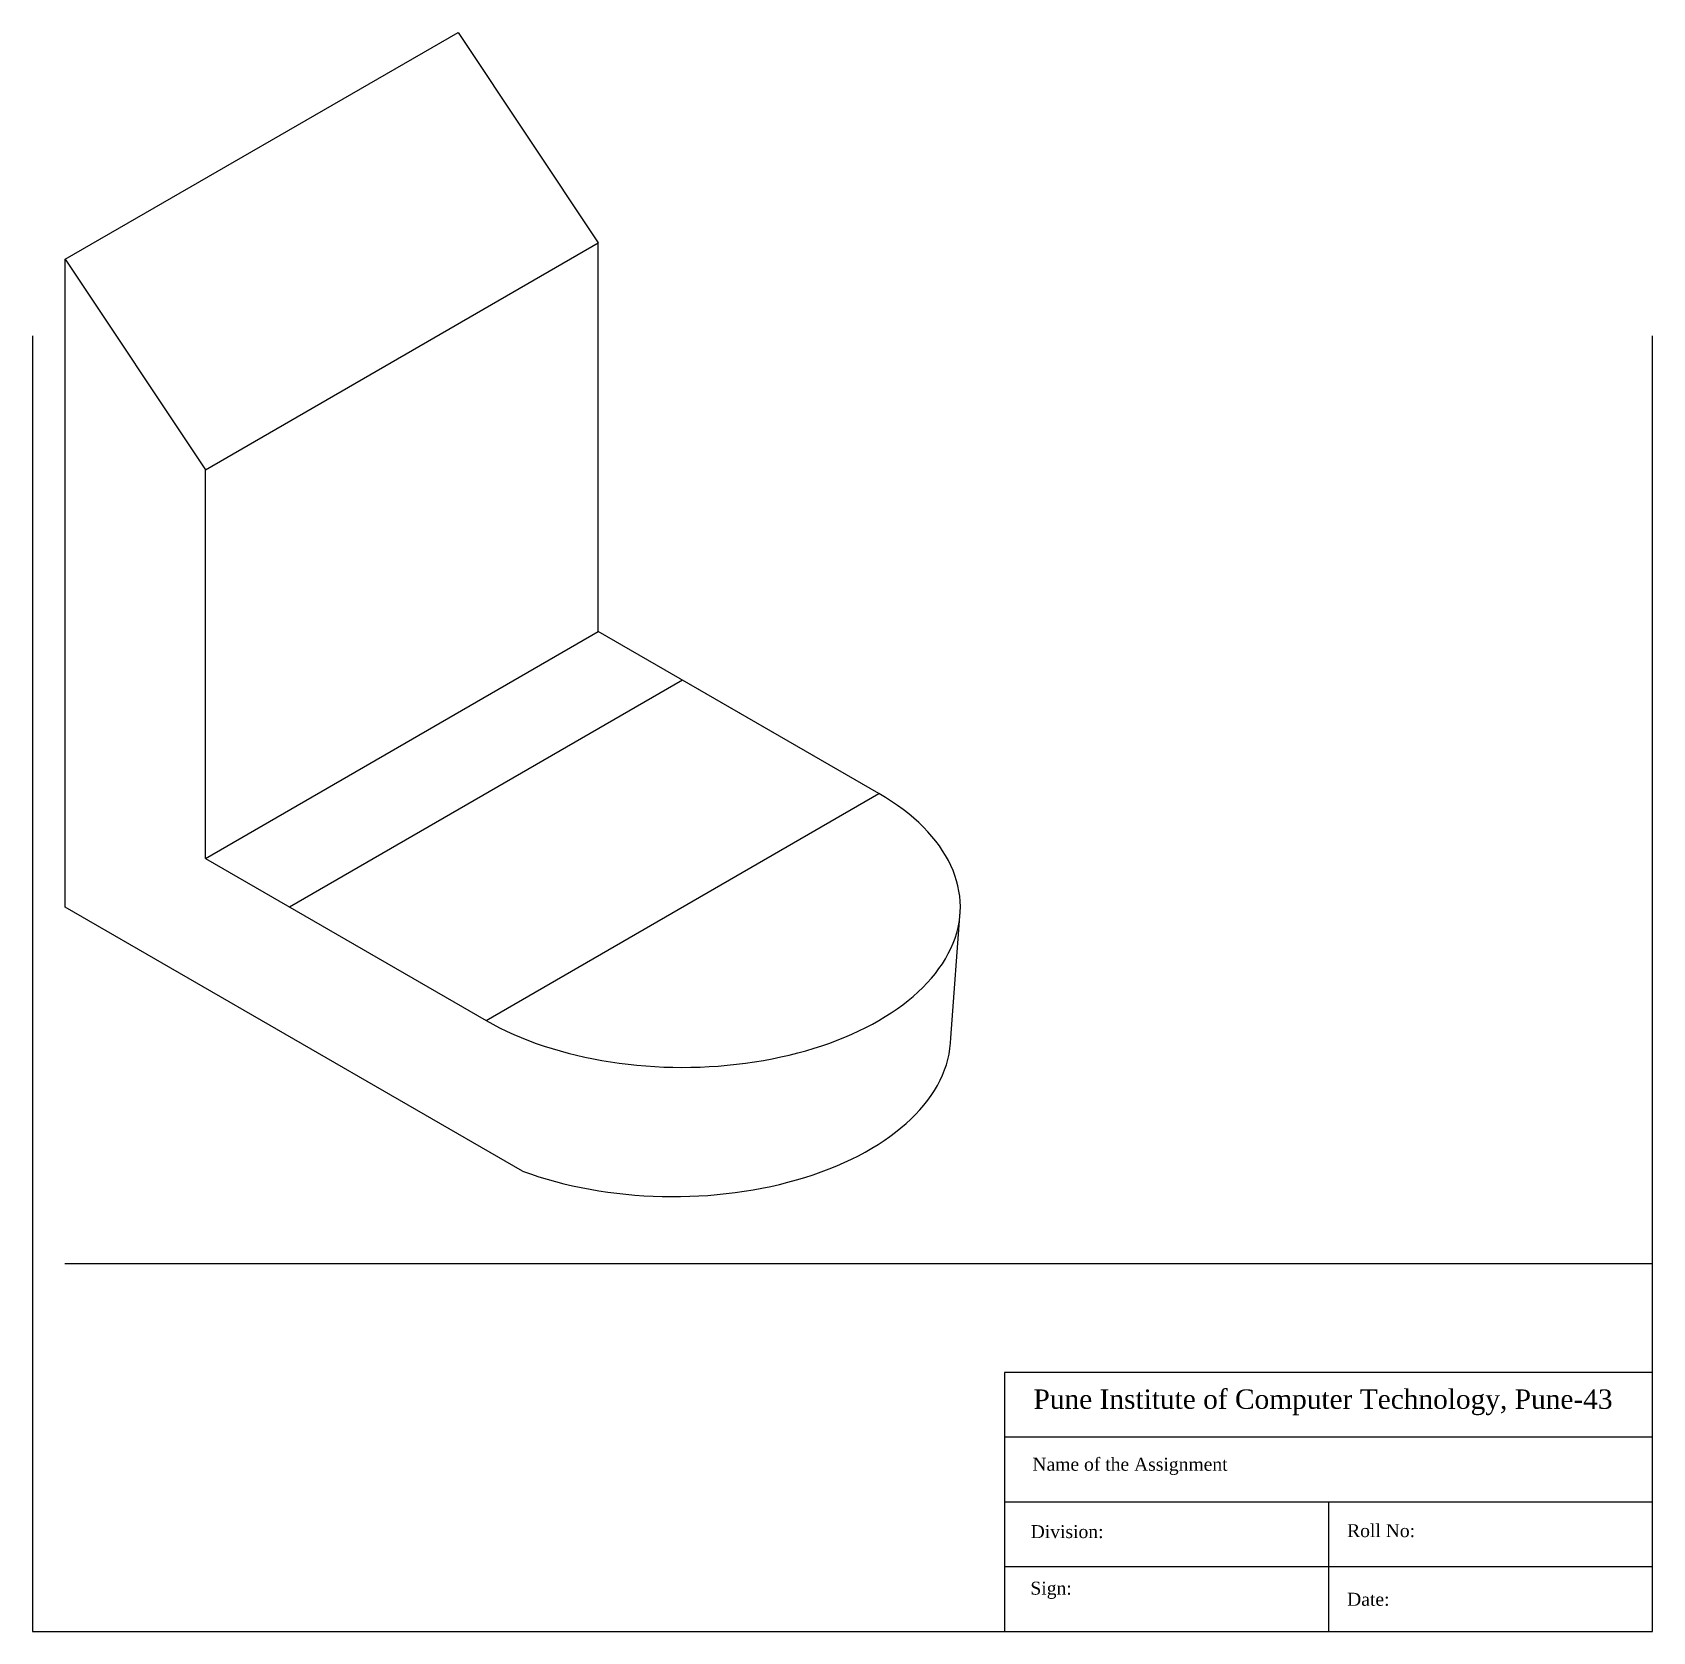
# Model space of a CAD drawing. Header units: inches. Extents: x 232146 to 232396, y 521295 to 521542.
import ezdxf

# ---------------------------------------------------------------- set-up
doc = ezdxf.new("R2010")
doc.units = ezdxf.units.IN
doc.header["$MEASUREMENT"] = 0
doc.styles.get("Standard").update_dxf_attribs({"font": 'arial.ttf'})

msp = doc.modelspace()

# ---------------------------------------------------------------- linework, layer by layer
for p, q in [((232150.95, 521507.06), (232211.57, 521542.06)), ((232211.57, 521542.06), (232233.22, 521509.56)), ((232172.6, 521474.56), (232233.22, 521509.56)), ((232233.22, 521449.56), (232233.22, 521509.56)), ((232150.95, 521407.06), (232150.95, 521507.06)), ((232150.95, 521507.06), (232172.6, 521474.56)), ((232145.9, 521495.22), (232145.9, 521295.22)), ((232145.9, 521495.22), (232145.9, 521445.22)), ((232395.9, 521295.22), (232395.9, 521495.22)), ((232172.6, 521414.56), (232172.6, 521474.56)), ((232172.6, 521414.56), (232233.22, 521449.56)), ((232276.52, 521424.56), (232233.22, 521449.56)), ((232246.21, 521442.06), (232185.59, 521407.06)), ((232276.52, 521424.56), (232246.21, 521442.06)), ((232215.9, 521389.56), (232276.52, 521424.56)), ((232172.6, 521414.56), (232215.9, 521389.56)), ((232221.54, 521366.3), (232150.95, 521407.06)), ((232287.61, 521386.88), (232289.08, 521407.06)), ((232395.9, 521295.22), (232395.9, 521370.22)), ((232150.9, 521352.06), (232395.9, 521352.06)), ((232395.9, 521295.22), (232395.9, 521345.22)), ((232295.9, 521335.22), (232295.9, 521295.22)), ((232395.9, 521335.22), (232295.9, 521335.22)), ((232395.9, 521325.22), (232295.9, 521325.22)), ((232395.9, 521315.22), (232295.9, 521315.22)), ((232345.9, 521315.22), (232345.9, 521295.22)), ((232395.9, 521305.22), (232295.9, 521305.22)), ((232145.9, 521295.22), (232395.9, 521295.22))]:
    msp.add_line(p, q)
for centre, start_param, end_param in [((232246.21, 521407.06), 7.068583, 10.210176), ((232244.74, 521387.11), 7.281935, 9.415552)]:
    msp.add_ellipse(centre, major_axis=(-42.87, 0), ratio=0.57735, start_param=start_param, end_param=end_param)

# ---------------------------------------------------------------- texts
at = {"ltscale": 2, "insert": (232300.37, 521332.6), "char_height": 3, "attachment_point": 1}
msp.add_mtext_dynamic_manual_height_columns('{\\fTimes New Roman Baltic|b0|i0|c0|p18;Pune Institute of Computer Technology, Pune-43}', width=88.8453, gutter_width=1, heights=[0], dxfattribs=at)
at = {"char_height": 2, "attachment_point": 1}
for s, insert in [('{\\fTimes New Roman Baltic|b0|i0|c0|p18;Name of the Assignment}', (232300.2, 521322.05)), ('{\\fTimes New Roman Baltic|b0|i0|c0|p18;Division:}', (232299.93, 521311.65)), ('{\\fTimes New Roman Baltic|b0|i0|c0|p18;Roll No: }', (232348.76, 521311.8)), ('{\\fTimes New Roman Baltic|b0|i0|c0|p18;Sign: }', (232299.89, 521302.92)), ('{\\fTimes New Roman Baltic|b0|i0|c0|p18;Date: }', (232348.76, 521301.21))]:
    msp.add_mtext_dynamic_manual_height_columns(s, width=88.8453, gutter_width=1, heights=[0], dxfattribs=dict(at, insert=insert))

doc.saveas('drawing.dxf')
